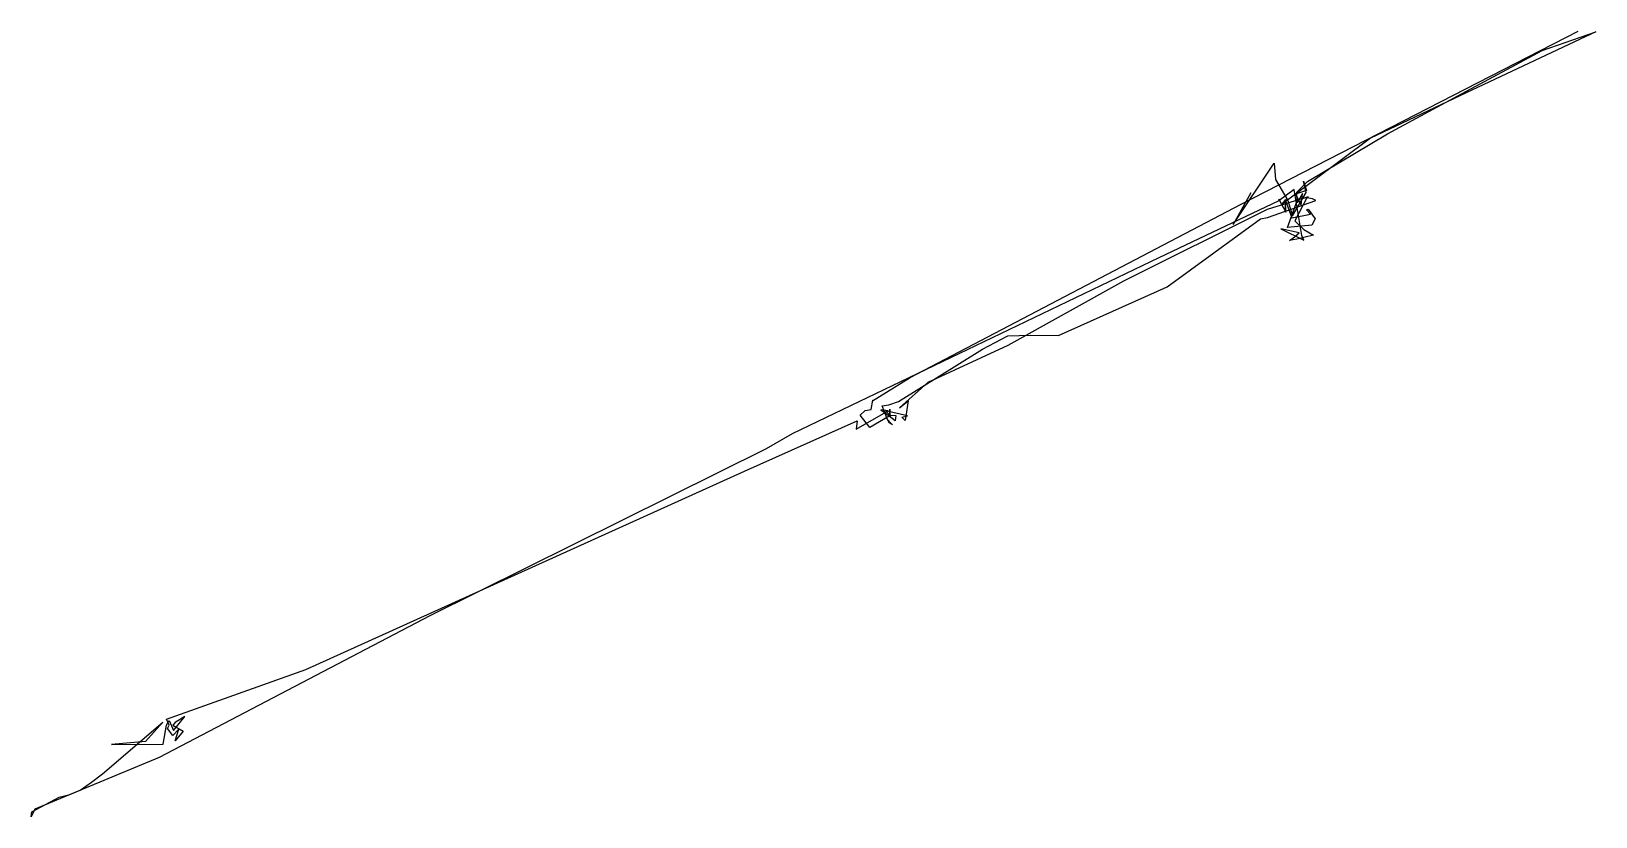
# Model space of a CAD drawing. Header units: millimetres. Extents: x 4845953 to 5827317, y 2078741 to 4456340.
# Drawn here: x 4982250 to 4983088, y 4455919 to 4456340 of the extents above; entities that cross this region are included whole.
import ezdxf

# ---------------------------------------------------------------- set-up
doc = ezdxf.new("R2010")
doc.units = ezdxf.units.MM
doc.layers.add('GPX-TRACKS', color=7, linetype='CONTINUOUS')

msp = doc.modelspace()

# ---------------------------------------------------------------- linework, layer by layer
at = {"layer": 'GPX-TRACKS'}
msp.add_lwpolyline([(4982903.04, 4456253.08), (4982893.47, 4456236.23), (4982915.4, 4456269), (4982916.14, 4456260.27), (4982922.74, 4456249.03), (4982925.28, 4456240.76), (4982932.61, 4456253.37), (4982931.18, 4456259.39), (4982932.87, 4456254.4), (4982926.9, 4456252.52), (4982929.87, 4456246.54), (4982930.71, 4456252.86), (4982927.75, 4456247.8), (4982927.65, 4456253.46), (4982933.27, 4456259.3), (4982976.25, 4456284.75), (4983016.22, 4456306.4), (4983059.14, 4456329.48), (4983087.74, 4456339.49), (4983082.1, 4456336.83), (4983021.76, 4456308.33), (4982967.08, 4456282.38), (4982919.72, 4456247.08), (4982921.72, 4456249.49), (4982921.11, 4456243.96), (4982917.94, 4456249.74), (4982921.67, 4456242.85), (4982921.46, 4456249.01), (4982924.92, 4456239.83), (4982934.91, 4456241.79), (4982932.73, 4456243.97), (4982933.73, 4456244.41), (4982937.46, 4456239.27), (4982935.73, 4456235.83), (4982922.58, 4456234.58), (4982928.05, 4456249.32), (4982933.73, 4456251.06), (4982911.74, 4456244.21), (4982834.72, 4456205.83), (4982772.74, 4456171.39), (4982729.94, 4456151.47), (4982714.77, 4456137.87), (4982719.29, 4456141.61), (4982717.68, 4456131.15), (4982716.01, 4456132.93), (4982719.09, 4456133.56), (4982707.14, 4456136.24), (4982709.62, 4456133.97), (4982712.68, 4456133.71), (4982712.33, 4456130.9), (4982709.17, 4456133.51), (4982707.44, 4456132.59), (4982710.93, 4456128.76), (4982710.77, 4456128.89), (4982709.25, 4456129.93), (4982707.97, 4456132.47), (4982705.43, 4456138.92), (4982708.95, 4456139.43), (4982714.24, 4456141.22), (4982759.1, 4456169.33), (4982772.73, 4456176.44), (4982784.84, 4456176.86), (4982799.96, 4456176.68), (4982858.13, 4456202.68), (4982908.08, 4456239.19), (4982911.82, 4456239.96), (4982937.86, 4456249.07), (4982935.93, 4456249.92), (4982932.9, 4456250.4), (4982926.55, 4456238.08), (4982931.37, 4456233.56), (4982936.59, 4456230.46), (4982927.64, 4456228.26), (4982923.74, 4456227.65), (4982925.51, 4456228.9), (4982928.89, 4456231.79), (4982919.12, 4456233.91), (4982931.39, 4456227.77), (4982930.21, 4456230.36), (4982926.13, 4456254.91), (4982917.94, 4456248.94), (4982853.69, 4456218.32), (4982657.26, 4456123.89), (4982643.21, 4456115.89), (4982463.03, 4456026.38), (4982318.11, 4455950.49), (4982251.39, 4455922.81), (4982249.53, 4455918.73), (4982249.82, 4455921.33), (4982264.42, 4455929.19), (4982270.12, 4455930.65), (4982275.67, 4455932.95), (4982281.76, 4455937.28), (4982287.63, 4455941.69), (4982320.1, 4455969.49), (4982310.68, 4455959), (4982292.43, 4455957.51), (4982320.17, 4455957.57), (4982322.01, 4455967.87), (4982323.39, 4455970.35), (4982325.76, 4455964.98), (4982331.87, 4455972.54), (4982326.56, 4455969.27), (4982325.39, 4455967.86), (4982330.86, 4455964.63), (4982326.54, 4455959.4), (4982328.6, 4455965.74), (4982325.4, 4455962.32), (4982322.56, 4455966.05), (4982323.42, 4455967.73), (4982322.01, 4455971.04), (4982396.65, 4455997.71), (4982631.69, 4456104.01), (4982691.98, 4456130.88), (4982691.43, 4456126.51), (4982708.59, 4456136.37), (4982704.71, 4456136.9), (4982709.83, 4456133.13), (4982709.48, 4456137.21), (4982709.26, 4456133.41), (4982698.77, 4456127.45), (4982693.67, 4456133.99), (4982696.39, 4456136.39), (4982699.47, 4456136.95), (4982700.46, 4456142.06), (4982700.18, 4456141.71), (4982720.45, 4456154.2), (4982897.85, 4456247), (4983078.42, 4456339.75)], dxfattribs=at)

doc.saveas('drawing.dxf')
